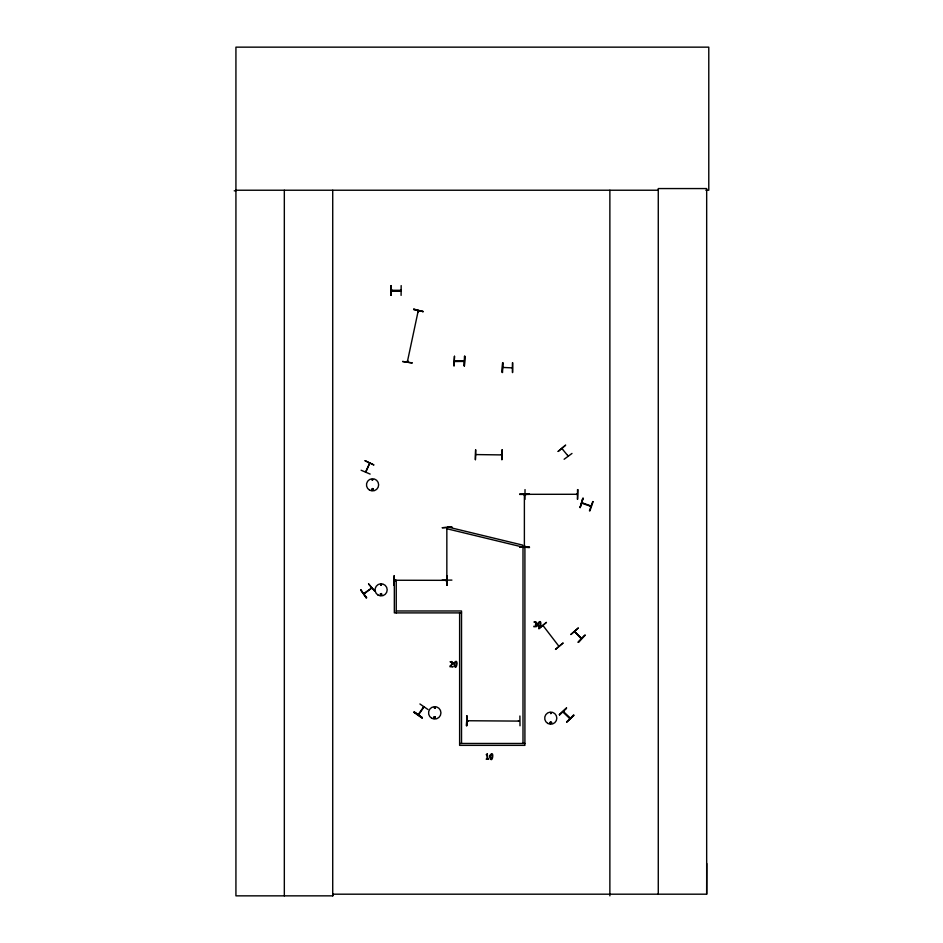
<?xml version="1.0" encoding="UTF-8"?>
<svg xmlns="http://www.w3.org/2000/svg" width="943" height="943" viewBox="0 0 943 943"><rect width="100%" height="100%" fill="white"/><g stroke="black" fill="none" stroke-linecap="round" stroke-linejoin="round"><path stroke-width="1.41" d="M332.726 190.227L332.726 895.85L332.738 894.188L706.672 894.188L706.743 863.505M364.682 593.371L363.727 593.524L371.566 588.161M371.448 587.678L370.988 588.526M407.965 361.145L407.352 361.923L407.459 360.945M418.244 310.636L418.362 311.779M581.583 638.293L574.558 631.763M543.003 626.152L543.003 625.551L558.904 646.273M558.621 645.967L559.246 646.038M447.182 527.691L447.194 528.775L446.841 527.691M524.273 546.091L524.827 546.775M372.025 479.751L373.074 479.61L372.096 479.881M373.44 489.417C370.74 492.494 372.532 485.81 373.381 489.889M380.536 594.42C382.316 592.239 381.243 597.002 380.548 594.09M434.464 707.698L434.57 707.592M433.898 717.199C436.126 720.817 435.124 713.78 433.933 717.906M551.407 722.904C550.229 720.511 549.958 724.578 551.266 723.022M551.714 722.739C549.25 725.603 550.252 719.91 551.62 722.503M418.963 714.205L418.126 714.7M369.597 463.39L365.507 472.066M524.768 546.091L524.379 546.975L524.379 494.651L524.284 495.429M402.614 361.511L412.315 362.949L402.614 361.464M407.341 361.794L407.553 360.957M407.364 361.829L418.232 310.742L418.032 311.709M562.488 449.422L562.334 448.467M564.044 712.201L563.478 711.505M569.242 717.776L570.279 718.236M580.051 507.511L583.245 498.258M580.122 507.534L582.857 498.128L580.181 507.558M592.758 501.535L589.446 510.752M589.917 510.906L593.1 501.652M501.322 454.585L501.865 454.915L475.708 454.573M372.308 479.681L372.414 480.011M372.049 489.122C373.499 491.81 372.556 486.859 372.143 489.83M380.3 593.949C380.996 597.662 382.976 592.239 380.5 593.807M434.169 717.104C434.688 719.709 436.008 715.867 434.334 717.022M550.005 722.291L550.005 723.175M361.134 470.251L370.151 474.081M369.691 463.178L365.896 472.089M423.195 707.368L423.784 706.708M561.957 448.585L568.063 455.988M568.146 456.188L567.58 455.328M395.176 580.77L394.292 580.334M446.699 580.723L445.638 580.676M468.058 721.112L466.997 721.065M401.093 290.326L391.333 290.279L392.394 290.326M400.103 290.668L400.964 290.291M502.702 367.44L512.285 367.876M414.272 711.977L422.264 717.623M419.918 703.973L427.992 709.525M418.185 714.617L423.678 706.79M424.091 706.861L418.539 714.865M380.748 584.389C380.477 586.64 382.681 583.599 380.701 584.519M435.124 708.146C435.383 705.847 433.202 708.971 435.171 708.016M395.176 580.275L394.422 580.299M395.247 580.699L394.327 580.723M525.157 494.321L577.352 494.285M466.997 720.735L519.298 721.1M467.881 721.112L467.056 720.652L467.881 720.676M401.093 290.668L391.262 290.774M463.319 361.016L464.298 361.016M559.364 714.711L566.566 708.063L559.329 714.676M559.623 714.959L566.519 708.016M566.731 721.925L573.957 715.301L566.708 721.914M566.814 722.008L573.615 714.959M578.165 628.05L570.821 634.533L578.212 628.097M578.118 642.042L585.143 635.217M578.365 642.301L585.049 635.122L578.401 642.336M591.002 505.919L581.878 502.725L582.762 503.091M447.194 528.681L447.218 527.821M524.732 495.535L524.721 494.651M538.936 628.639L546.445 622.356L538.972 628.686M368.572 583.941L374.972 591.367L368.583 583.929M363.939 594.031L371.742 588.019M381.538 594.844L380.831 594.927M558.15 451.391L565.67 445.096L558.197 451.438M564.126 459.265L571.988 453.442M550.901 713.592L550.759 712.543L550.759 713.556M569.949 718.46L563.101 711.894M525.935 494.71L525.051 494.662M455.54 361.428L454.538 360.957L464.168 360.98M577.281 494.757L576.503 494.321L577.387 494.321M525.027 489.594L524.945 499.389M519.652 494.026L529.447 494.014M519.652 494.438L529.447 494.38M451.909 527.161L442.114 527.726L451.909 527.113M519.664 547.14L529.447 547.081M529.447 547.447L519.652 547.011L529.459 547.494M447.3 585.391L446.699 575.607L447.253 585.391M394.398 580.334L395.282 580.322M451.909 580.098L442.126 580.157M467.987 721.065L467.198 721.171M518.438 720.735L519.322 720.641M520.006 725.792L519.899 715.996M234.218 190.816L235.927 190.804M235.927 190.227L658.273 190.227M705.835 190.227L708.782 190.227L708.782 47.15L235.927 47.15L235.927 895.85L332.796 895.85L332.796 894.188M391.262 290.88L401.117 290.88M401.093 295.395L401.164 285.599M454.502 356.289L454.007 366.084L454.443 356.289M454.479 361.358L464.321 361.358L454.479 361.464M512.497 362.713L512.497 372.509M396.249 610.981L461.528 610.981L461.528 743.461M461.528 612.891L394.339 612.891L394.339 580.251L446.723 580.334M459.618 743.461L524.909 743.461M372.556 488.533L373.322 488.969M413.635 309.622L423.242 311.532M569.89 718.519L562.947 711.753M590.966 506.391L581.878 503.256M590.118 506.085L591.096 505.955M414.236 712.024L422.228 717.682M414.189 712.083L422.193 717.741M413.977 712.378L421.981 718.036M446.841 580.028L446.841 527.797L446.852 528.681M563.336 711.505L570.185 718.071M360.756 589.953L366.733 597.709M551.054 713.002L550.995 712.943M577.953 489.594L577.517 499.389L577.529 489.594M524.721 545.985L524.721 546.869M524.379 545.985L524.379 546.869M466.832 716.008L466.891 725.792M446.758 575.607L446.899 585.391M706.672 894.188L706.672 188.565L658.273 188.565L658.273 894.188M609.873 190.227L609.873 895.85M523 743.461L523 547.6L524.909 547.6L524.909 745.359L459.618 745.359L459.618 612.891M512.627 362.713L512.568 372.509M502.631 362.713L502.56 372.509M464.439 356.289L464.369 366.084M396.249 580.251L396.249 612.891M391.239 285.599L391.168 295.395M284.326 190.227L284.326 895.85M453.795 663.518C456.259 675.188 459.489 654.961 453.795 663.518M489.594 755.897C492.057 767.578 495.287 747.351 489.594 755.897M537.663 623.736C540.127 635.405 543.357 615.178 537.663 623.736M454.514 663.259C455.151 672.76 458.439 658.002 454.514 663.259M490.313 755.649C490.949 765.15 494.238 750.392 490.313 755.649M538.382 623.476C539.019 632.989 542.308 618.231 538.382 623.476M536.249 625.386C536.426 627.578 533.432 625.209 533.809 626.753L536.496 626.6A1.615 1.615 0 0 0 536.921 625.775C535.612 624.16 538.088 620.8 533.95 622.015C538.241 622.628 533.832 623.606 536.249 625.386M452.946 662.894L450.624 666.159L453.17 666.748L449.976 666.748L449.976 666.017C453.453 663.931 451.685 661.974 450.082 661.774L452.051 661.562L452.946 662.894M380.831 584.684L381.408 584.849L380.866 584.613M413.729 309.151L423.207 311.661L413.718 309.198M447.772 527.007L447.324 528.858L522.269 546.964L522.717 545.113L447.772 527.007M487.248 753.94L486.187 754.671L487.118 755.143L487.118 758.608L486.187 759.139L488.71 759.139L487.79 758.608L487.248 753.94M365.106 460.714L373.947 464.982L365.094 460.75M562.983 643.138L555.462 649.421L562.936 643.079M360.815 589.917L366.356 598.003L360.792 589.929M475.637 449.858L475.402 459.654L475.637 449.858M502.124 449.846L501.888 459.642L502.124 449.846M394.268 575.607L393.785 585.403L394.268 575.607M466.962 716.008L466.49 725.804L466.903 716.008M391.298 285.599L390.803 295.395L391.298 285.599M464.84 356.289L464.321 366.084L464.805 356.289M502.702 362.713L502.206 372.509L502.678 362.713M581.43 638.67L574.558 631.61L581.348 638.741M369.515 490.101A6.082 6.082 0 0 0 378.65 484.832A6.082 6.082 0 0 0 369.515 479.563A6.082 6.082 0 0 0 369.515 490.101M378.084 595.104A6.071 6.071 0 0 0 387.196 589.846A6.071 6.071 0 0 0 378.084 584.589A6.071 6.071 0 0 0 378.084 595.104M547.73 723.411A6.071 6.071 0 0 0 556.83 718.153A6.071 6.071 0 0 0 547.73 712.896A6.071 6.071 0 0 0 547.73 723.411M431.646 718.212A6.188 6.188 0 0 0 440.947 712.849A6.188 6.188 0 0 0 431.646 707.486A6.188 6.188 0 0 0 431.646 718.212"/></g></svg>
